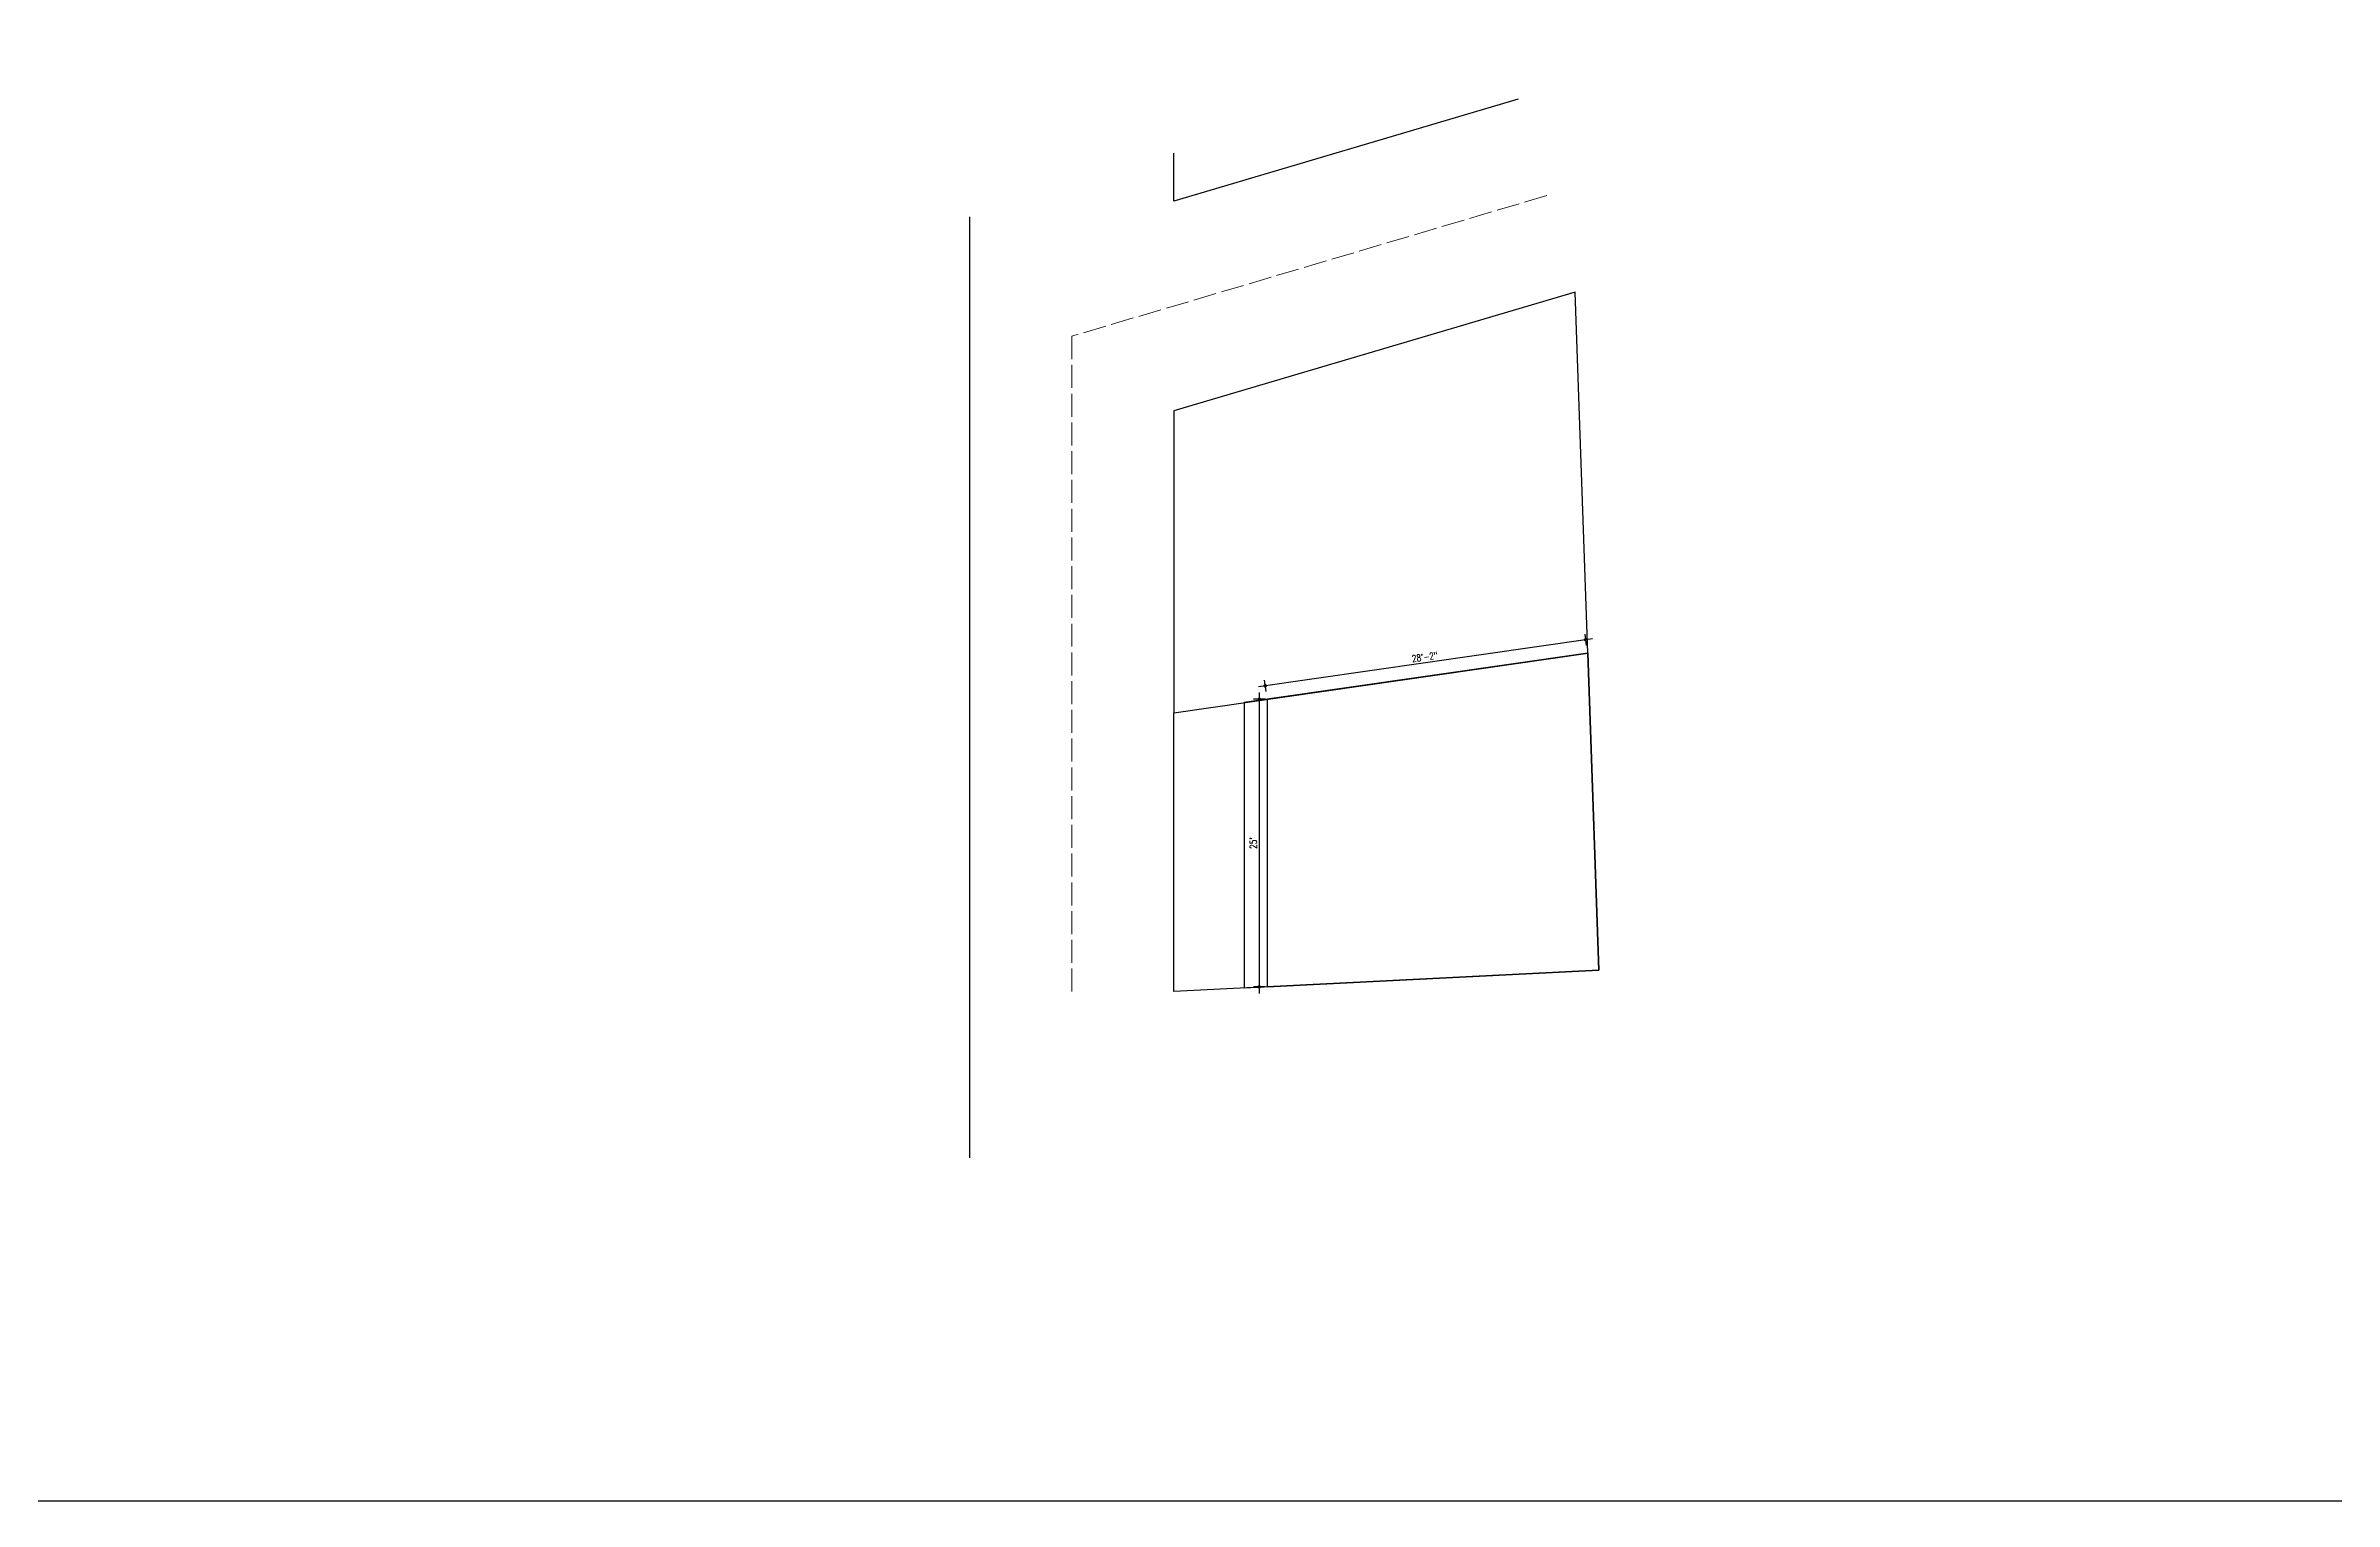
# Model space of a CAD drawing. Header units: inches. Extents: x -9985691 to 3643, y -3270716 to 4788.
# Drawn here: x -4989483 to -4987095, y -3263648 to -3262129 of the extents above; entities that cross this region are included whole.
import ezdxf

# ---------------------------------------------------------------- set-up
doc = ezdxf.new("R2010")
doc.units = ezdxf.units.IN
doc.header["$LTSCALE"] = 2
doc.header["$MEASUREMENT"] = 0
doc.header["$PDMODE"] = 34
doc.linetypes.add('ACAD_ISO02W100', pattern=[15, 12, -3])
doc.layers.get('0').update_dxf_attribs({"linetype": 'CONTINUOUS'})
doc.layers.get('DEFPOINTS').update_dxf_attribs({"color": 141, "linetype": 'CONTINUOUS'})
doc.layers.add('HATCH', color=60, linetype='ACAD_ISO02W100', lineweight=13)
doc.layers.add('window', color=4, linetype='CONTINUOUS', lineweight=13)
doc.styles.add('ROMANS', font='Romans.shx', dxfattribs={"width": 0.8})
doc.dimstyles.new('8 SCALE', dxfattribs={"dimscale": 0, "dimtxt": 7, "dimasz": 6, "dimexe": 6, "dimexo": 2, "dimgap": 2, "dimtad": 1, "dimdec": 0, "dimzin": 0, "dimdsep": 46, "dimlunit": 4, "dimtxsty": 'ROMANS', "dimblk": 'DOTSMALL', "dimcen": 0, "dimdle": 7, "dimclrd": 8, "dimclre": 8, "dimclrt": 3, "dimadec": 0, "dimazin": 0, "dimtfac": 1, "dimtdec": 0, "dimtofl": 0, "dimtmove": 2, "dimatfit": 3, "dimfxl": 6, "dimfxlon": 1, "dimtolj": 1, "dimtzin": 0, "dimarcsym": 0})

# ---------------------------------------------------------------- blocks, each defined once
blk = doc.blocks.new('site')
at = {"ltscale": 0.5}
for p, q in [((-4984350.9, -3260666.1), (-4984710.3, -3260772.5)), ((-4984710.3, -3260772.5), (-4984710.3, -3260722.4)), ((-4984923.3, -3261771.1), (-4984923.3, -3260789))]:
    blk.add_line(p, q, dxfattribs=at)
at = {"layer": 'HATCH', "transparency": 33554661}
for p in [(-4984321.1, -3260766.8), (-4984816.8, -3261597.5)]:
    blk.add_line(p, (-4984816.8, -3260913.5), dxfattribs=at)
at = {"layer": 'window'}
for p, q in [((-4984291.3, -3260867.5), (-4984710.3, -3260991.5)), ((-4984266.8, -3261575), (-4984291.3, -3260867.5)), ((-4984710.3, -3261597.5), (-4984710.3, -3260991.5)), ((-4984710.3, -3261597.5), (-4984266.8, -3261575))]:
    blk.add_line(p, q, dxfattribs=at)
blk = doc.blocks.new('_DOTSMALL')
at = {"color": 0, "linetype": 'ByBlock', "const_width": 0.5}
blk.add_lwpolyline([(-0.0625, 0, 1), (0.0625, 0, 1)], format="xyb", close=True, dxfattribs=at)
blk = doc.blocks.new('*D524')
at = {"color": 8, "lineweight": -2, "ltscale": 0.5, "transparency": 16777216}
for p, q in [((-4988210.9, -3262810.8), (-4988222.9, -3262810.8)), ((-4988216.9, -3262803.8), (-4988216.9, -3263117.9)), ((-4988210.9, -3263110.9), (-4988222.9, -3263110.9))]:
    blk.add_line(p, q, dxfattribs=at)
at = {"layer": 'DEFPOINTS', "color": 0, "ltscale": 0.5, "transparency": 16777216}
for p in [(-4988208.6, -3262810.8), (-4988216.9, -3263110.9), (-4988208.6, -3263110.9)]:
    blk.add_point(p, dxfattribs=at)
at = {"color": 8, "lineweight": -2, "ltscale": 0.5, "transparency": 16777216, "xscale": 6, "yscale": 6, "zscale": 6}
for p, rotation in [((-4988216.9, -3262810.8), 90), ((-4988216.9, -3263110.9), 270)]:
    blk.add_blockref('_DOTSMALL', p, dxfattribs=dict(at, rotation=rotation))
at = {"color": 3, "ltscale": 0.5, "transparency": 16777216, "insert": (-4988223.1, -3262960.9), "char_height": 7, "attachment_point": 5, "rotation": 90, "style": 'ROMANS'}
blk.add_mtext("\\A1;25'", dxfattribs=at)
blk = doc.blocks.new('*D525')
at = {"color": 8, "lineweight": -2, "ltscale": 0.5, "transparency": 16777216}
for p, q in [((-4987869.1, -3262747.7), (-4988217.6, -3262797.8)), ((-4987875.2, -3262754.6), (-4987876.9, -3262742.8)), ((-4988209.8, -3262802.8), (-4988211.5, -3262790.9))]:
    blk.add_line(p, q, dxfattribs=at)
at = {"layer": 'DEFPOINTS', "color": 0, "ltscale": 0.5, "transparency": 16777216}
for p in [(-4987874, -3262762.7), (-4988210.6, -3262796.8), (-4988208.6, -3262810.8)]:
    blk.add_point(p, dxfattribs=at)
at = {"color": 8, "lineweight": -2, "ltscale": 0.5, "transparency": 16777216, "xscale": 6, "yscale": 6, "zscale": 6}
for p, rotation in [((-4987876.1, -3262748.7), 8.186252938484069), ((-4988210.6, -3262796.8), 188.1862529384841)]:
    blk.add_blockref('_DOTSMALL', p, dxfattribs=dict(at, rotation=rotation))
at = {"color": 3, "ltscale": 0.5, "transparency": 16777216, "insert": (-4988044.2, -3262766.7), "char_height": 7, "attachment_point": 5, "rotation": 8.1863, "style": 'ROMANS'}
blk.add_mtext('\\A1;28\'-2"', dxfattribs=at)

msp = doc.modelspace()

# ---------------------------------------------------------------- linework, layer by layer
at = {"ltscale": 0.5}
for p, q in [((-4988232.6, -3262814.3), (-4988232.6, -3263112.1)), ((-4988208.6, -3262810.8), (-4988208.6, -3263110.9))]:
    msp.add_line(p, q, dxfattribs=at)
for points in [[(-4993709.2, -3259561), (-4984848.3, -3259561), (-4984848.3, -3263647.7), (-4993709.2, -3263647.7)], [(-4987887.1, -3262385.8), (-4988306.1, -3262509.8), (-4988306.1, -3262824.8), (-4987874, -3262762.7)], [(-4987874, -3262762.7), (-4988232.6, -3262814.3), (-4988232.6, -3263112.1), (-4987862.6, -3263093.4)], [(-4987874, -3262762.7), (-4988208.6, -3262810.8), (-4988208.6, -3263110.9), (-4987862.6, -3263093.4)]]:
    msp.add_lwpolyline(points, close=True, dxfattribs=at)
msp.add_lwpolyline([(-4988306.1, -3262824.8), (-4987874, -3262762.7), (-4987862.6, -3263093.4), (-4988306.1, -3263115.8), (-4988306.1, -3262824.8)], dxfattribs=at)

# ---------------------------------------------------------------- block references
msp.add_blockref('site', (-3595.8, -1518.4))

# ---------------------------------------------------------------- dimensions: what is measured, and where the dimension line sits
dim = msp.add_aligned_dim(p1=(-4987874, -3262762.7), p2=(-4988208.6, -3262810.8), distance=-14.1, dimstyle='8 SCALE', override={"dimscale": 1}, dxfattribs=at)
dim.commit()
dim.dimension.update_dxf_attribs({"geometry": '*D525', "text_midpoint": (-4988044.2, -3262766.7)})
dim = msp.add_linear_dim(base=(-4988216.9, -3263110.9), p1=(-4988208.6, -3262810.8), p2=(-4988208.6, -3263110.9), angle=90, dimstyle='8 SCALE', override={"dimscale": 1}, dxfattribs=at)
dim.commit()
dim.dimension.update_dxf_attribs({"geometry": '*D524', "text_midpoint": (-4988223.1, -3262960.9)})

doc.saveas('drawing.dxf')
